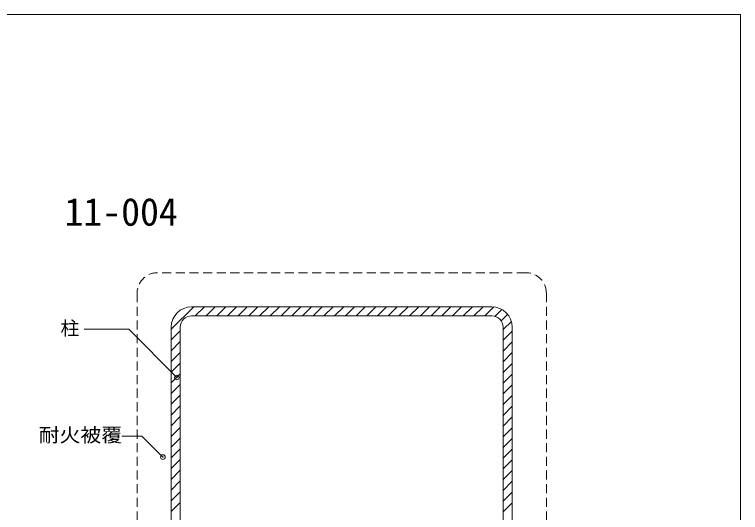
# Model space of a CAD drawing. Units: millimetres on the paper, enlarged 4 times, with parts at other scales. Extents: x -762 to 778, y -519 to 521.
# Drawn here: x 395.2 to 778.4, y 258.2 to 521 of the extents above; entities that cross this region are included whole.
import ezdxf
from ezdxf.enums import TextEntityAlignment as Align

# ---------------------------------------------------------------- set-up
doc = ezdxf.new("R2010")
doc.units = ezdxf.units.MM
doc.header["$LTSCALE"] = 4
doc.header["$PDMODE"] = 32
doc.header["$PDSIZE"] = 2.4
doc.linetypes.add('DASHED1', pattern=[1.8, 1.2, -0.6])
for name, color, linetype, lineweight in [('0-1_躯体', 7, 'Continuous', 18), ('0-4_その他資材', 7, 'Continuous', 18), ('0-9_部材名・寸法', 7, 'Continuous', 18), ('0-A_枠線', 7, 'Continuous', 18)]:
    doc.layers.add(name, color=color, linetype=linetype, lineweight=lineweight)
doc.layers.add('0-B_図面情報', color=7, linetype='Continuous')
doc.styles.add('ＭＳ ゴシック', font='')
doc.styles.get('ＭＳ ゴシック').set_extended_font_data('MS Gothic')

msp = doc.modelspace()

# ---------------------------------------------------------------- linework, layer by layer
at = {"layer": '0-1_躯体'}
for p, q in [((477.922, 354.89), (489.79, 366.757)), ((490.646, 361.957), (495.446, 366.757)), ((496.303, 361.957), (501.103, 366.757)), ((501.96, 361.957), (506.76, 366.757)), ((507.617, 361.957), (512.417, 366.757)), ((513.274, 361.957), (518.074, 366.757)), ((518.931, 361.957), (523.731, 366.757)), ((524.588, 361.957), (529.388, 366.757)), ((530.244, 361.957), (535.044, 366.757)), ((535.901, 361.957), (540.701, 366.757)), ((541.558, 361.957), (546.358, 366.757)), ((547.215, 361.957), (552.015, 366.757)), ((552.872, 361.957), (557.672, 366.757)), ((558.529, 361.957), (563.329, 366.757)), ((564.186, 361.957), (568.986, 366.757)), ((569.842, 361.957), (574.642, 366.757)), ((575.499, 361.957), (580.299, 366.757)), ((581.156, 361.957), (585.956, 366.757)), ((586.813, 361.957), (591.613, 366.757)), ((592.47, 361.957), (597.27, 366.757)), ((598.127, 361.957), (602.927, 366.757)), ((603.784, 361.957), (608.584, 366.757)), ((609.44, 361.957), (614.24, 366.757)), ((615.097, 361.957), (619.897, 366.757)), ((620.754, 361.957), (625.554, 366.757)), ((626.411, 361.957), (631.211, 366.757)), ((632.068, 361.957), (636.868, 366.757)), ((637.725, 361.957), (642.525, 366.757)), ((643.382, 361.957), (648.134, 366.709)), ((648.799, 361.718), (652.439, 365.358)), ((652.078, 359.34), (655.505, 362.767)), ((653.122, 354.727), (657.464, 359.069)), ((477.922, 349.233), (482.722, 354.033)), ((653.122, 349.07), (657.922, 353.87)), ((477.922, 343.576), (482.722, 348.376)), ((653.122, 343.413), (657.922, 348.213)), ((477.922, 337.919), (482.722, 342.719)), ((653.122, 337.756), (657.922, 342.556)), ((477.922, 332.262), (482.722, 337.062)), ((653.122, 332.1), (657.922, 336.9)), ((477.922, 326.605), (482.722, 331.405)), ((653.122, 326.443), (657.922, 331.243)), ((477.922, 320.948), (482.722, 325.748)), ((653.122, 320.786), (657.922, 325.586)), ((477.922, 315.292), (482.722, 320.092)), ((653.122, 315.129), (657.922, 319.929)), ((477.922, 309.635), (482.722, 314.435)), ((653.122, 309.472), (657.922, 314.272)), ((477.922, 303.978), (482.722, 308.778)), ((653.122, 303.815), (657.922, 308.615)), ((477.922, 298.321), (482.722, 303.121)), ((653.122, 298.159), (657.922, 302.959)), ((477.922, 292.664), (482.722, 297.464)), ((653.122, 292.502), (657.922, 297.302)), ((477.922, 287.007), (482.722, 291.807)), ((653.122, 286.845), (657.922, 291.645)), ((477.922, 281.35), (482.722, 286.15)), ((653.122, 281.188), (657.922, 285.988)), ((477.922, 275.694), (482.722, 280.494)), ((653.122, 275.531), (657.922, 280.331)), ((477.922, 270.037), (482.722, 274.837)), ((653.122, 269.874), (657.922, 274.674)), ((477.922, 264.38), (482.722, 269.18)), ((653.122, 264.217), (657.922, 269.017)), ((477.922, 258.723), (482.722, 263.523)), ((653.122, 258.561), (657.922, 263.361))]:
    msp.add_line(p, q, dxfattribs=at)
at = {"layer": '0-1_躯体', "color": 3}
for p, q in [((647.122, 366.757), (488.722, 366.757)), ((647.122, 361.957), (488.722, 361.957)), ((477.922, 197.557), (477.922, 355.957)), ((482.722, 197.557), (482.722, 355.957)), ((653.122, 355.957), (653.122, 197.557)), ((657.922, 355.957), (657.922, 197.557))]:
    msp.add_line(p, q, dxfattribs=at)
for centre, radius, start, end in [((488.722, 355.957), 10.8, 90, 180), ((647.122, 355.957), 10.8, 0, 90), ((488.722, 355.957), 6, 90, 180), ((647.122, 355.957), 6, 0, 90)]:
    msp.add_arc(centre, radius, start, end, dxfattribs=at)
at = {"layer": '0-4_その他資材', "linetype": 'DASHED1'}
for p, q in [((665.122, 384.757), (470.722, 384.757)), ((459.922, 373.957), (459.922, 154.757)), ((675.922, 373.957), (675.922, 154.757))]:
    msp.add_line(p, q, dxfattribs=at)
for centre, start, end in [((470.722, 373.957), 90, 180), ((665.122, 373.957), 0, 90)]:
    msp.add_arc(centre, 10.8, start, end, dxfattribs=at)
at = {"layer": '0-9_部材名・寸法'}
for p, q in [((455.495, 354.866), (431.937, 354.866)), ((480.927, 329.435), (455.495, 354.866)), ((462.396, 298.561), (451.806, 298.561)), ((473.553, 287.441), (462.433, 298.561))]:
    msp.add_line(p, q, dxfattribs=at)
for p in [(480.927, 329.435), (473.553, 287.441)]:
    msp.add_point(p, dxfattribs=at)
at = {"layer": '0-A_枠線'}
msp.add_lwpolyline([(-761.614, 520.988), (778.386, 520.988), (778.386, -519.012)], dxfattribs=at)

# ---------------------------------------------------------------- texts
at = {"layer": '0-9_部材名・寸法', "style": 'ＭＳ ゴシック'}
msp.add_text('柱', height=7.331, dxfattribs=at).set_placement((419.485, 349.586), align=Align.BOTTOM_LEFT)
at = {"layer": '0-9_部材名・寸法', "style": 'ＭＳ ゴシック', "width": 1.1}
msp.add_text('耐火被覆', height=7.331, dxfattribs=at).set_placement((408, 293.218), align=Align.BOTTOM_LEFT)
at = {"layer": '0-B_図面情報', "color": 4, "style": 'ＭＳ ゴシック'}
msp.add_text('11-004', height=14.66, dxfattribs=at).set_placement((421.589, 405.12), align=Align.BOTTOM_LEFT)

doc.saveas('drawing.dxf')
